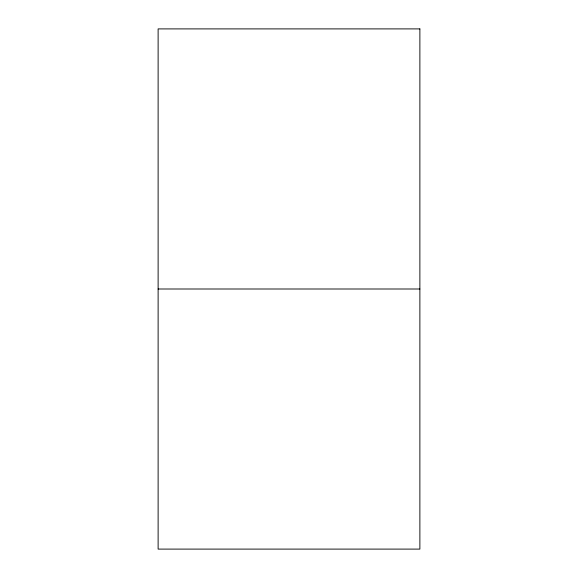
<?xml version="1.0" encoding="UTF-8"?>
<svg xmlns="http://www.w3.org/2000/svg" width="578" height="578" viewBox="0 0 578 578"><rect width="100%" height="100%" fill="white"/><g stroke="black" fill="none" stroke-linecap="round" stroke-linejoin="round"><path stroke-width="0.87" d="M158.119 289L419.881 289M419.881 28.9L158.119 28.9L158.119 549.1L419.881 549.1L419.881 28.9"/></g></svg>
